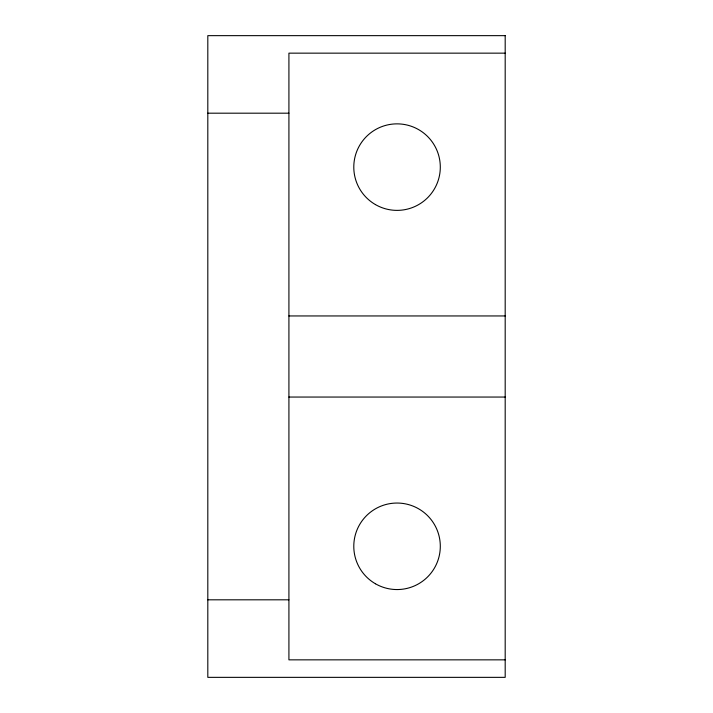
<?xml version="1.0" encoding="UTF-8"?>
<svg xmlns="http://www.w3.org/2000/svg" width="713" height="713" viewBox="0 0 713 713"><rect width="100%" height="100%" fill="white"/><g stroke="black" fill="none" stroke-linecap="round" stroke-linejoin="round"><path stroke-width="1.07" d="M505.187 53.154L288.917 53.154L288.917 659.846L505.187 659.846M207.813 113.189L288.917 113.189M288.917 315.948L505.187 315.948M288.917 397.052L505.187 397.052M207.813 599.811L288.917 599.811M505.187 35.65L207.813 35.65L207.813 677.35L505.187 677.35L505.187 35.65M375.421 583.76A43.252 43.252 0 0 0 440.304 546.301A43.252 43.252 0 0 0 375.421 508.841A43.252 43.252 0 0 0 375.421 583.76M375.421 204.578A43.252 43.252 0 0 0 440.304 167.118A43.252 43.252 0 0 0 375.421 129.659A43.252 43.252 0 0 0 375.421 204.578"/></g></svg>
